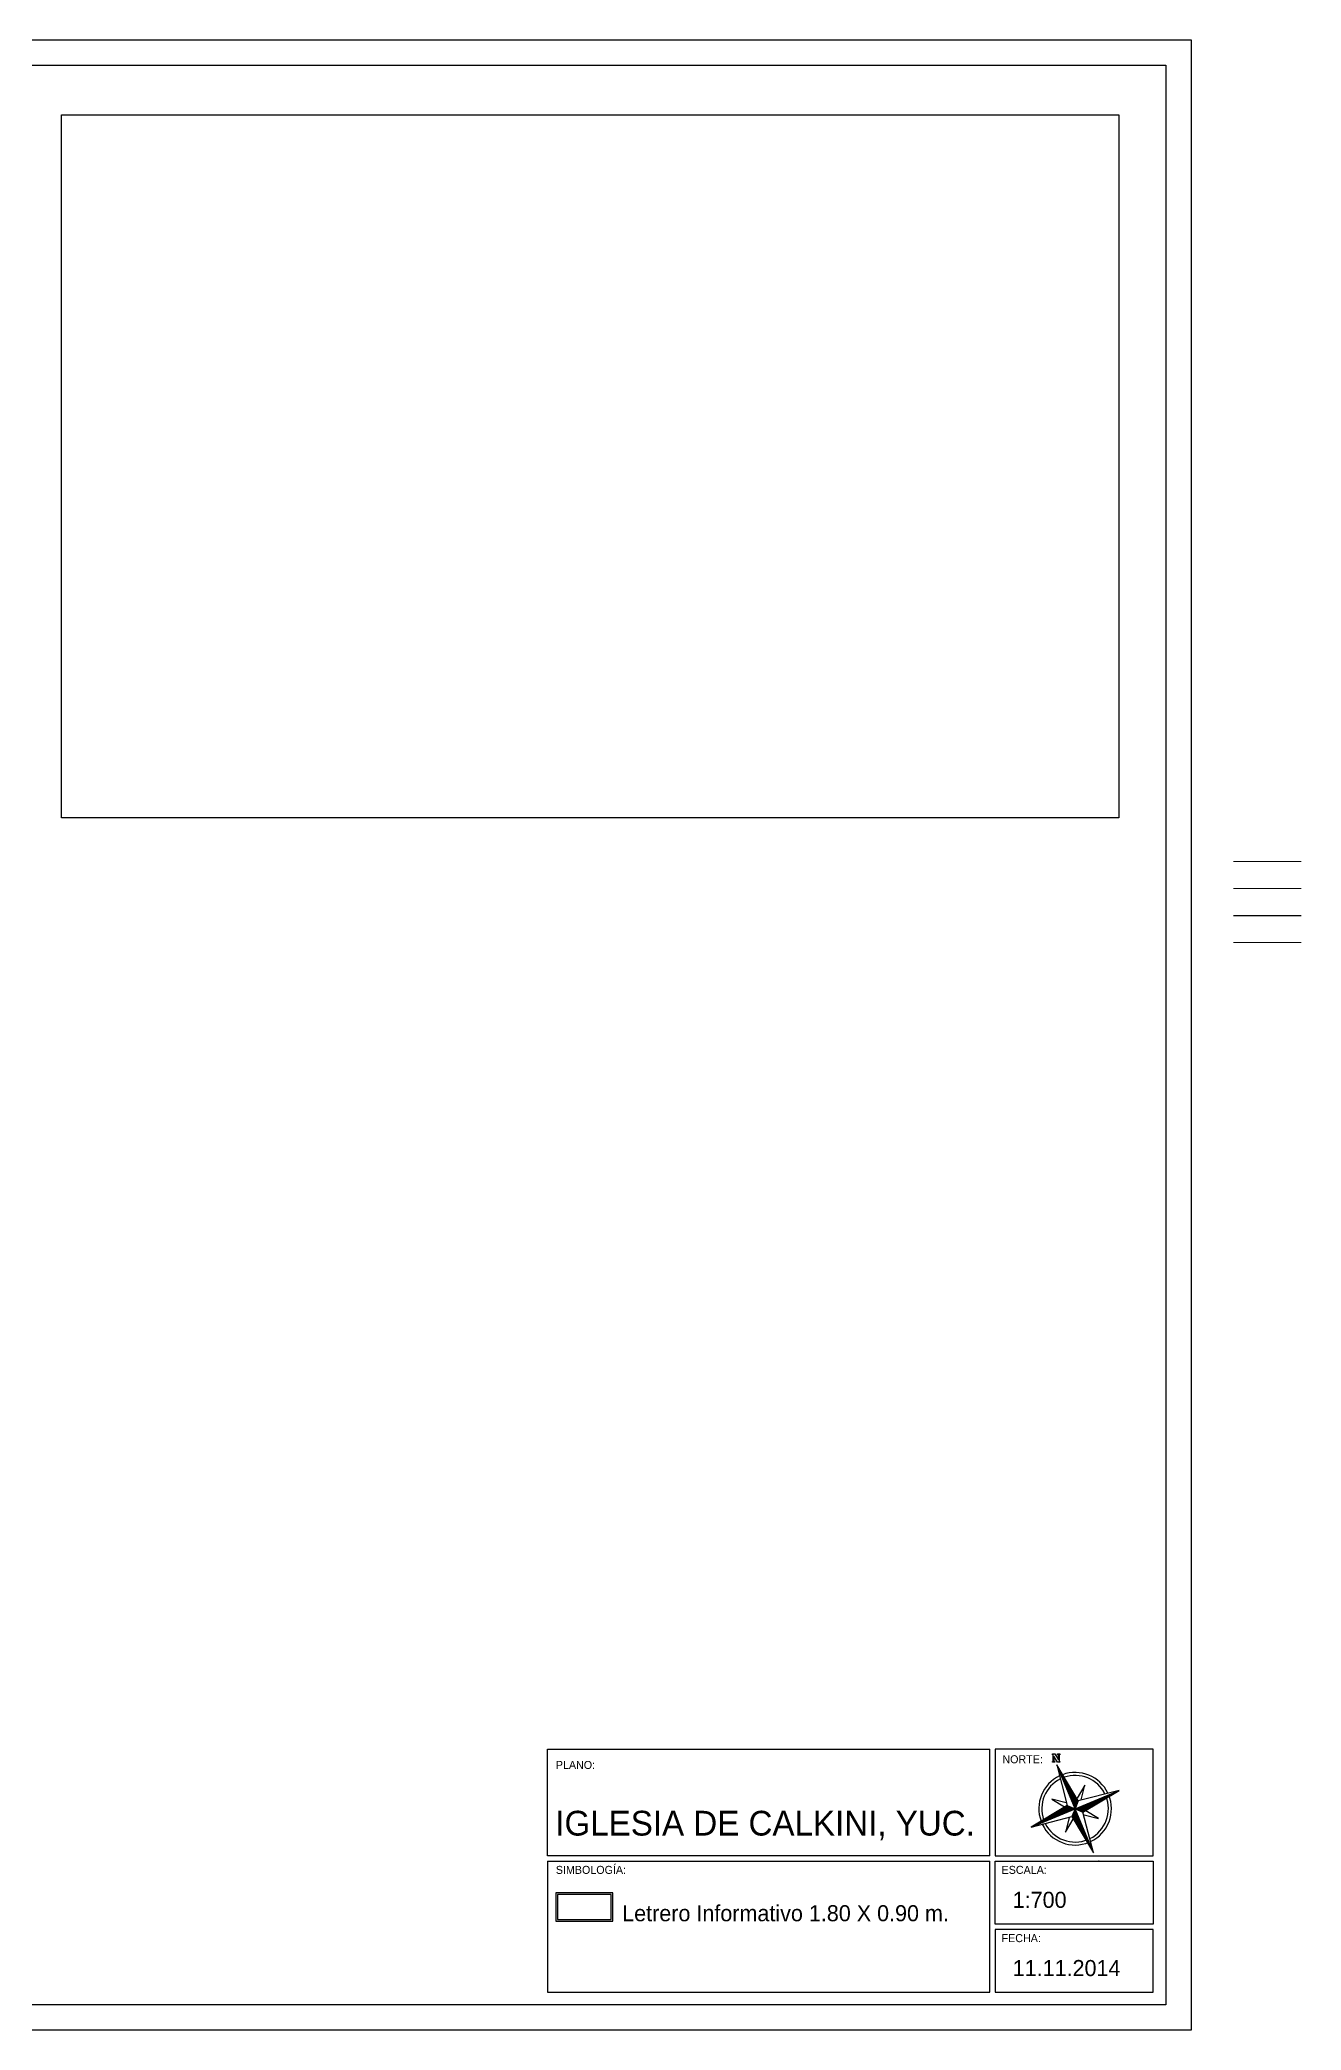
# Model space of a CAD drawing. Header units: millimetres. Extents: x -103 to 473, y 183 to 365.
# Drawn here: x 7.7 to 100.9, y 183.2 to 330.2 of the extents above; entities that cross this region are included whole.
import ezdxf

# ---------------------------------------------------------------- set-up
doc = ezdxf.new("R2010")
doc.units = ezdxf.units.MM
doc.header["$LTSCALE"] = 0.1
doc.linetypes.add('ACAD_ISO02W100', pattern=[15, 12, -3])
for name, color, linetype, lineweight in [('Exterior', 6, 'Continuous', 5), ('Letrero Informativo', 5, 'Continuous', 20), ('Redibujo iglesia', 1, 'Continuous', 30), ('Terreno', 7, 'Continuous', 18)]:
    doc.layers.add(name, color=color, linetype=linetype, lineweight=lineweight)
doc.styles.add('New', font='GOTHIC.TTF', dxfattribs={"height": 0.1})
picture_1 = doc.add_image_def('image2.jpg', size_in_pixel=(6016, 4000))

# ---------------------------------------------------------------- blocks, each defined once
blk = doc.blocks.new('*X2')
at = {"color": 0, "linetype": 'ByBlock'}
for p, q in [((-217.53, 160.5), (-217.53, 160.5)), ((-217.52, 160.498), (-217.52, 160.5)), ((-217.51, 160.497), (-217.51, 160.5)), ((-217.5, 160.496), (-217.5, 160.5)), ((-217.49, 160.494), (-217.49, 160.5)), ((-217.48, 160.493), (-217.48, 160.5)), ((-217.47, 160.491), (-217.47, 160.5)), ((-217.46, 160.49), (-217.46, 160.5)), ((-217.45, 160.488), (-217.45, 160.5)), ((-217.44, 160.487), (-217.44, 160.5)), ((-217.43, 160.486), (-217.43, 160.5)), ((-217.42, 160.484), (-217.42, 160.5)), ((-217.41, 160.483), (-217.41, 160.5)), ((-217.4, 160.481), (-217.4, 160.5)), ((-217.39, 160.48), (-217.39, 160.5)), ((-217.38, 160.478), (-217.38, 160.5)), ((-217.37, 160.477), (-217.37, 160.5)), ((-217.36, 160.476), (-217.36, 160.5)), ((-217.35, 160.474), (-217.35, 160.5)), ((-217.34, 160.473), (-217.34, 160.5)), ((-217.33, 160.471), (-217.33, 160.5)), ((-217.32, 160.47), (-217.32, 160.5)), ((-217.31, 160.468), (-217.31, 160.5)), ((-217.3, 160.467), (-217.3, 160.5)), ((-217.29, 160.466), (-217.29, 160.5)), ((-217.28, 160.464), (-217.28, 160.5)), ((-217.27, 160.463), (-217.27, 160.5)), ((-217.26, 160.461), (-217.26, 160.5)), ((-217.25, 160.46), (-217.25, 160.5)), ((-217.24, 160.458), (-217.24, 160.5)), ((-217.23, 160.457), (-217.23, 160.5)), ((-217.22, 160.456), (-217.22, 160.5)), ((-217.21, 160.454), (-217.21, 160.5)), ((-217.2, 160.453), (-217.2, 160.5)), ((-217.19, 160.451), (-217.19, 160.5)), ((-217.18, 160.45), (-217.18, 160.5)), ((-217.17, 160.448), (-217.17, 160.5)), ((-217.16, 160.447), (-217.16, 160.5)), ((-217.15, 160.446), (-217.15, 160.5)), ((-217.14, 160.444), (-217.14, 160.5)), ((-217.13, 160.443), (-217.13, 160.5)), ((-217.12, 160.441), (-217.12, 160.5)), ((-217.11, 160.44), (-217.11, 160.5)), ((-217.1, 160.438), (-217.1, 160.5)), ((-217.09, 160.441), (-217.09, 160.5)), ((-217.08, 160.451), (-217.08, 160.5)), ((-217.07, 160.461), (-217.07, 160.5)), ((-217.06, 160.471), (-217.06, 160.5)), ((-217.05, 160.481), (-217.05, 160.5)), ((-217.04, 160.491), (-217.04, 160.5))]:
    blk.add_line(p, q, dxfattribs=at)

msp = doc.modelspace()

# ---------------------------------------------------------------- linework, layer by layer
for p, q in [((45.21, 196.08), (45.21, 203.97)), ((45.21, 203.97), (77.88, 203.97)), ((77.88, 196.08), (77.88, 203.97)), ((84.4, 200.14), (82.81, 202.81)), ((82.81, 202.81), (83.59, 199.8)), ((84.17, 199.56), (82.81, 202.81)), ((83.51, 200), (82.44, 200.27)), ((82.44, 200.27), (83.39, 199.71)), ((84.17, 199.56), (87.42, 200.92)), ((84.4, 200.14), (84.17, 199.56)), ((84.88, 201.29), (84.32, 200.34)), ((87.42, 200.92), (84.4, 200.14)), ((84.61, 200.22), (84.88, 201.29)), ((84.75, 199.32), (87.42, 200.92)), ((83.59, 199.8), (80.92, 198.2)), ((80.92, 198.2), (84.17, 199.56)), ((80.92, 198.2), (83.93, 198.98)), ((83.73, 198.9), (83.46, 197.83)), ((83.46, 197.83), (84.02, 198.78)), ((83.59, 199.8), (84.17, 199.56)), ((84.17, 199.56), (83.93, 198.98)), ((83.93, 198.98), (85.53, 196.31)), ((84.17, 199.56), (84.75, 199.32)), ((85.53, 196.31), (84.17, 199.56)), ((85.53, 196.31), (84.75, 199.32)), ((84.83, 199.12), (85.9, 198.85)), ((85.9, 198.85), (84.95, 199.41)), ((77.88, 196.08), (45.21, 196.08)), ((45.21, 195.68), (45.21, 186.01)), ((45.21, 195.68), (77.88, 195.68)), ((77.88, 186.01), (77.88, 195.68)), ((78.27, 196.08), (89.94, 196.08)), ((45.21, 186.01), (77.88, 186.01))]:
    msp.add_line(p, q)
for points in [[(-100.69, 185.07), (-100.69, 328.34), (90.87, 328.34), (90.87, 185.07)], [(50.02, 191.25), (50.02, 193.35), (45.82, 193.35), (45.82, 191.25)], [(49.91, 191.37), (49.91, 193.23), (45.94, 193.23), (45.94, 191.37)]]:
    msp.add_lwpolyline(points, close=True)
for points in [[(89.94, 196.08), (89.94, 203.97), (78.27, 203.97), (78.27, 196.08)], [(82.61, 203.06), (82.66, 203.06), (82.66, 203), (82.5, 203), (82.5, 203.06), (82.55, 203.06), (82.55, 203.55), (82.5, 203.55), (82.5, 203.61), (82.66, 203.61), (82.94, 203.17), (82.94, 203.55), (82.88, 203.55), (82.88, 203.61), (83.05, 203.61), (83.05, 203.55), (82.99, 203.55), (82.99, 203.06), (83.05, 203.06), (83.05, 203), (82.88, 203), (82.61, 203.44), (82.61, 203.06)], [(78.27, 195.68), (89.94, 195.68), (89.94, 191.04), (78.27, 191.04), (78.27, 195.68)], [(78.27, 186.01), (89.94, 186.01), (89.94, 190.65), (78.27, 190.65), (78.27, 186.01)]]:
    msp.add_lwpolyline(points)
for radius, start, end in [(2.68, 115.3159, 200.1377), (2.46, 116.2732, 199.1804), (2.68, 25.3159, 110.1377), (2.46, 26.2732, 109.1804), (2.46, 296.2732, 22.7268), (2.68, 295.3159, 22.7268), (2.46, 206.2732, 292.7268), (2.68, 205.3159, 292.7268)]:
    msp.add_arc((84.17, 199.56), radius, start, end)
msp.add_point((85.93, 195.68))
msp.add_point((85.93, 195.68))
at = {"layer": 'defpoints'}
msp.add_lwpolyline([(-102.56, 330.21), (92.74, 330.21), (92.74, 183.21), (-102.56, 183.21), (-102.56, 330.21)], close=True, dxfattribs=at)
at = {"layer": 'Exterior'}
msp.add_lwpolyline([(95.87, 269.53), (100.87, 269.53)], dxfattribs=at)
at = {"layer": 'Letrero Informativo'}
msp.add_lwpolyline([(95.87, 267.53), (100.87, 267.53)], dxfattribs=at)
at = {"layer": 'Redibujo iglesia'}
msp.add_lwpolyline([(95.87, 265.53), (100.87, 265.53)], dxfattribs=at)
at = {"layer": 'Terreno'}
msp.add_lwpolyline([(95.87, 263.53), (100.87, 263.53)], dxfattribs=at)

# ---------------------------------------------------------------- block references
at = {"yscale": 7.050131161457821, "zscale": 7.050131161458423}
for p, xscale, rotation in [((1718.99, -774.58), -7.050131161457821, 112.7268273828388), ((1058.31, 1834.38), -7.050131161459158, 202.7268273828714), ((-889.97, -1435.27), -7.050131161459158, 22.72682738283876), ((-1550.66, 1173.7), -7.050131161457821, 292.7268273828388)]:
    msp.add_blockref('*X2', p, dxfattribs=dict(at, xscale=xscale, rotation=rotation))

# ---------------------------------------------------------------- texts
at = {"style": 'New'}
for s, height, p in [('PLANO:', 0.591, (45.82, 202.5)), ('NORTE:', 0.591, (78.8, 202.92)), ('IGLESIA DE CALKINI, YUC.', 1.8288, (45.78, 197.58)), ('SIMBOLOGÍA:', 0.591, (45.82, 194.75)), ('ESCALA:', 0.591, (78.74, 194.75)), ('1:700', 1.189, (79.56, 192.24)), ('Letrero Informativo 1.80 X 0.90 m.', 1.1891, (50.72, 191.25)), ('FECHA:', 0.591, (78.74, 189.71)), ('11.11.2014', 1.189, (79.56, 187.2))]:
    msp.add_text(s, height=height, dxfattribs=at).set_placement(p)

# ---------------------------------------------------------------- pictures from other files: only their frames are drawn
at = {"linetype": 'ACAD_ISO02W100'}
image = msp.add_image(picture_1, insert=(9.31, 272.75), size_in_units=(78.08, 51.92), rotation=0, dxfattribs=at)
image.dxf.flags = 7

doc.saveas('drawing.dxf')
